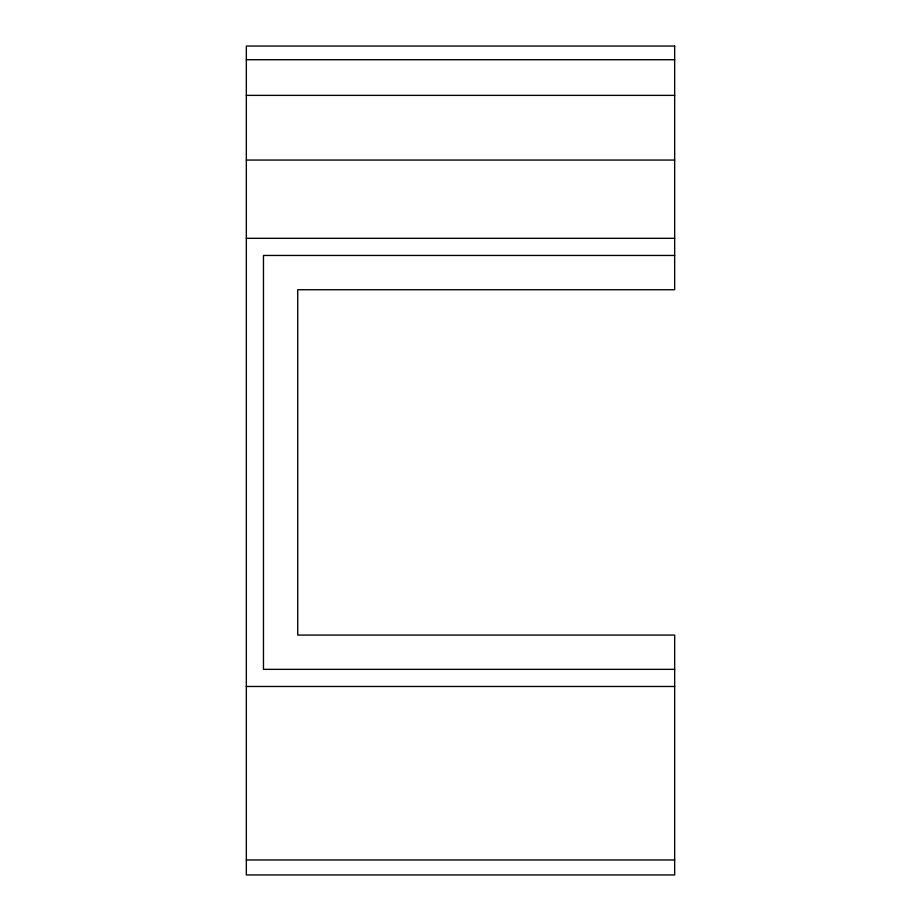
<?xml version="1.0" encoding="UTF-8"?>
<svg xmlns="http://www.w3.org/2000/svg" width="921" height="921" viewBox="0 0 921 921"><rect width="100%" height="100%" fill="white"/><g stroke="black" fill="none" stroke-linecap="round" stroke-linejoin="round"><path stroke-width="1.38" d="M246.333 59.715L674.667 59.715M246.333 95.37L674.667 95.37M246.333 160.058L674.667 160.058M246.333 238.32L674.667 238.32M674.667 255.451L263.464 255.451L263.464 669.348L674.667 669.348M246.333 686.479L674.667 686.479M246.333 859.961L674.667 859.961M674.667 46.05L246.333 46.05L246.333 874.95L674.667 874.95L674.667 635.076L297.725 635.076L297.725 289.724L674.667 289.724L674.667 46.05"/></g></svg>
